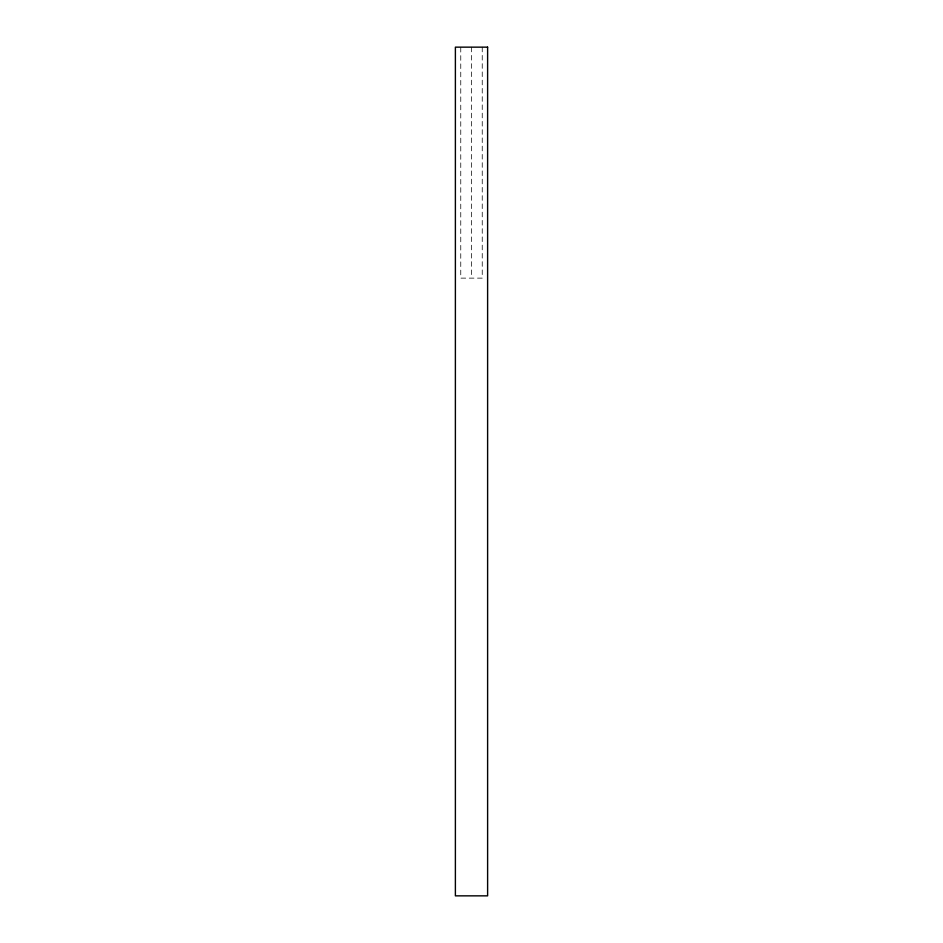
<?xml version="1.0" encoding="UTF-8"?>
<svg xmlns="http://www.w3.org/2000/svg" width="943" height="943" viewBox="0 0 943 943"><rect width="100%" height="100%" fill="white"/><g stroke="black" fill="none" stroke-linecap="round" stroke-linejoin="round"><path stroke-width="0.71" stroke-dasharray="4.71 3.54" d="M482.238 47.15L482.238 278.126L460.762 278.126L460.762 47.15M471.5 47.15L471.5 278.126"/><path stroke-width="1.41" d="M487.614 47.15L455.386 47.15L455.386 895.85L487.614 895.85L487.614 47.15"/></g></svg>
